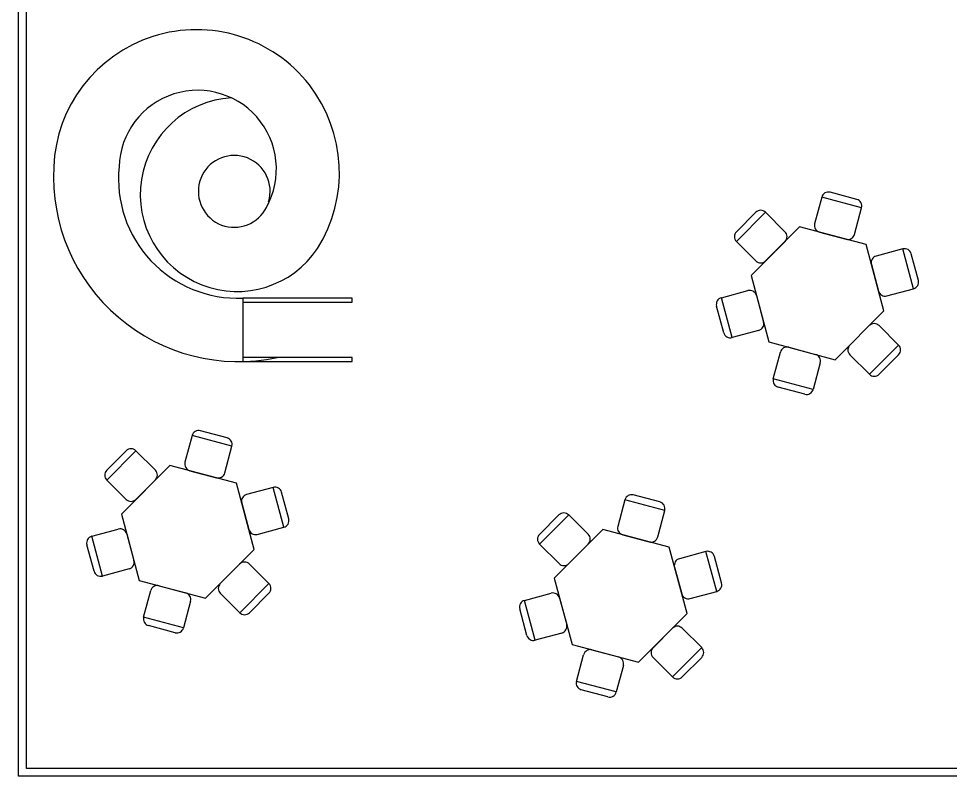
# Model space of a CAD drawing. Header units: metres. Extents: x 217 to 1422, y -179 to 129.
# Drawn here: x 469.87 to 481.6, y 48.87 to 58.41 of the extents above; entities that cross this region are included whole.
import ezdxf

# ---------------------------------------------------------------- set-up
doc = ezdxf.new("R2010")
doc.units = ezdxf.units.M
doc.header["$LTSCALE"] = 0.5
doc.header["$MEASUREMENT"] = 0
doc.layers.add('+1', color=255, linetype='Continuous')

# ---------------------------------------------------------------- blocks, each defined once
blk = doc.blocks.new('MESA PARA LACTANTES')
for p, q in [((0.1, 1.466), (-0.1, 1.466)), ((-0.15, 1.416), (-0.15, 1.216)), ((0.15, 1.416), (-0.15, 1.416)), ((0.15, 1.216), (0.15, 1.416)), ((-0.5848, 1.1861), (-0.6848, 1.0129)), ((-0.5165, 1.2044), (-0.6665, 0.9446)), ((-0.3433, 1.1044), (-0.5165, 1.2044)), ((-0.25, 1.166), (-0.5, 0.733)), ((0.25, 1.166), (-0.25, 1.166)), ((-0.1, 1.166), (0.1, 1.166)), ((0.5, 0.733), (0.25, 1.166)), ((0.5165, 1.2044), (0.3433, 1.1044)), ((0.6665, 0.9446), (0.5165, 1.2044)), ((0.6848, 1.0129), (0.5848, 1.1861)), ((-0.425, 0.8629), (-0.325, 1.0361)), ((0.325, 1.0361), (0.425, 0.8629)), ((-0.6665, 0.9446), (-0.4933, 0.8446)), ((0.4933, 0.8446), (0.6665, 0.9446)), ((-0.5, 0.733), (-0.25, 0.3)), ((0.25, 0.3), (0.5, 0.733)), ((-0.6665, 0.5214), (-0.4933, 0.6214)), ((0.4933, 0.6214), (0.6665, 0.5214)), ((-0.425, 0.6031), (-0.325, 0.4299)), ((0.325, 0.4299), (0.425, 0.6031)), ((-0.5165, 0.2616), (-0.6665, 0.5214)), ((0.6665, 0.5214), (0.5165, 0.2616)), ((-0.5848, 0.2799), (-0.6848, 0.4531)), ((0.6848, 0.4531), (0.5848, 0.2799)), ((-0.3433, 0.3616), (-0.5165, 0.2616)), ((0.5165, 0.2616), (0.3433, 0.3616)), ((-0.25, 0.3), (0.25, 0.3)), ((-0.1, 0.3), (0.1, 0.3)), ((-0.15, 0.05), (-0.15, 0.25)), ((0.15, 0.25), (0.15, 0.05)), ((0.15, 0.05), (-0.15, 0.05)), ((0.1, 0), (-0.1, 0))]:
    blk.add_line(p, q)
for centre, start, end in [((-0.1, 1.416), 90, 180), ((0.1, 1.416), 0, 90), ((-0.5415, 1.1611), 60, 150), ((-0.1, 1.216), 180, 270), ((0.1, 1.216), 270, 0), ((0.5415, 1.1611), 30, 120), ((-0.3683, 1.0611), 330, 60), ((0.3683, 1.0611), 120, 210), ((-0.6415, 0.9879), 150, 240), ((0.6415, 0.9879), 300, 30), ((-0.4683, 0.8879), 240, 330), ((0.4683, 0.8879), 210, 300), ((-0.4683, 0.5781), 30, 120), ((0.4683, 0.5781), 60, 150), ((-0.6415, 0.4781), 120, 210), ((0.6415, 0.4781), 330, 60), ((-0.3683, 0.4049), 300, 30), ((0.3683, 0.4049), 150, 240), ((-0.5415, 0.3049), 210, 300), ((-0.1, 0.25), 90, 180), ((0.1, 0.25), 0, 90), ((0.5415, 0.3049), 240, 330), ((-0.1, 0.05), 180, 270), ((0.1, 0.05), 270, 0)]:
    blk.add_arc(centre, 0.05, start, end)

msp = doc.modelspace()

# ---------------------------------------------------------------- linework, layer by layer
at = {"layer": '+1', "transparency": 33554687}
msp.add_line((469.867, 48.974), (469.867, 58.552), dxfattribs=at)
msp.add_lwpolyline([(489.098, 66.706), (489.098, 82.683), (508.464, 82.683), (515.065, 82.683), (515.065, 64.796), (508.454, 64.796), (508.422, 48.874), (469.867, 48.874), (469.867, 66.706)], close=True, dxfattribs=at)
for points in [[(481.978, 48.974), (469.967, 48.974), (469.967, 58.552)], [(472.69, 54.845), (474.068, 54.845), (474.068, 54.895), (472.69, 54.895), (472.69, 54.095), (474.068, 54.095), (474.068, 54.145), (472.69, 54.145)]]:
    msp.add_lwpolyline(points, dxfattribs=at)
at = {"layer": '+1', "transparency": 33554559}
for points in [[(472.547, 57.416, 1.612382), (473.633, 55.519, 1.299286), (470.309, 56.549, 0.492738), (473.123, 54.145)], [(473.016, 56.108, 11.637568), (472.947, 55.97, 1.328127), (471.133, 56.549, 0.457526), (472.69, 54.895)]]:
    msp.add_lwpolyline(points, format="xyb", dxfattribs=at)

# ---------------------------------------------------------------- block references
at = {"layer": '+1', "lineweight": 9, "transparency": 33554687, "xscale": 1.732050807568827, "yscale": 1.732050807568827, "zscale": 1.732050807568827, "rotation": 285.057227886511}
for p in [(478.702, 54.626), (470.772, 51.623), (476.223, 50.816)]:
    msp.add_blockref('MESA PARA LACTANTES', p, dxfattribs=at)

doc.saveas('drawing.dxf')
